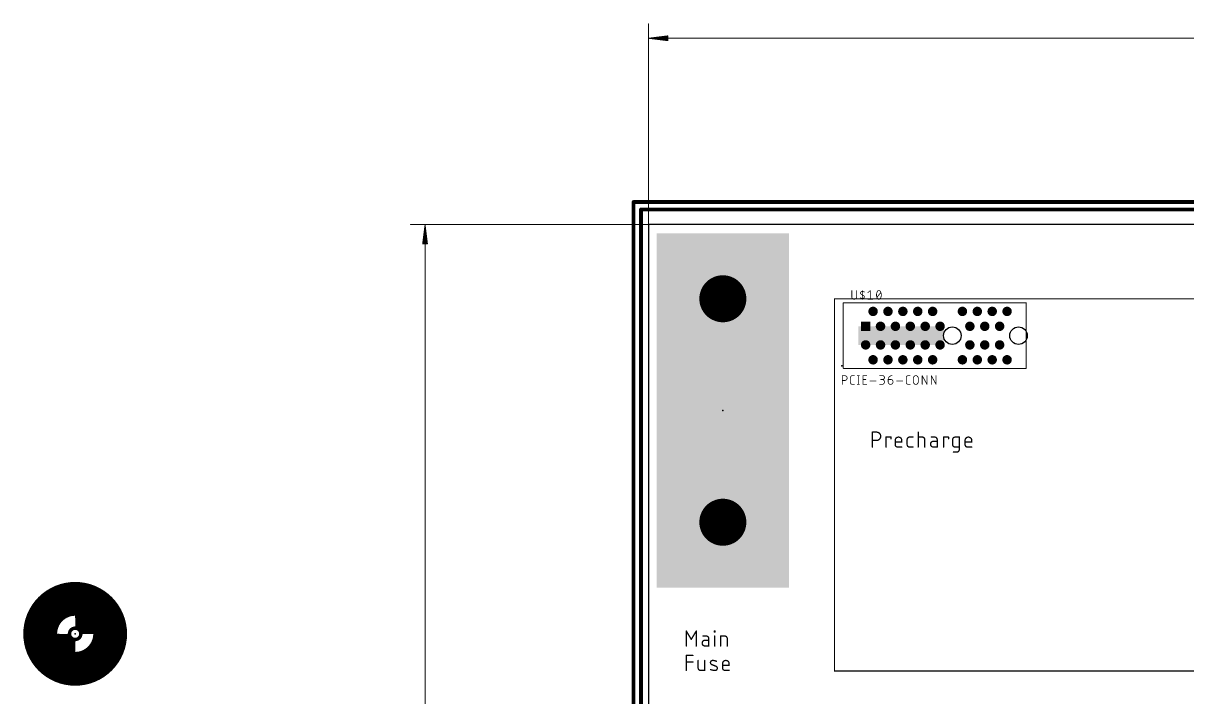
# Model space of a CAD drawing. Extents: x -92 to 260, y -27 to 208.
# Drawn here: x -84 to 72.3, y 116.6 to 207 of the extents above; entities that cross this region are included whole.
import ezdxf

# ---------------------------------------------------------------- set-up
doc = ezdxf.new("R2010")
doc.units = 0
for name, color, linetype in [('1', 12, 'CONTINUOUS'), ('121', 253, 'CONTINUOUS'), ('16', 132, 'CONTINUOUS'), ('17', 110, 'CONTINUOUS'), ('20', 31, 'CONTINUOUS'), ('21', 253, 'CONTINUOUS'), ('23', 53, 'CONTINUOUS'), ('25', 253, 'CONTINUOUS'), ('27', 253, 'CONTINUOUS'), ('39', 12, 'CONTINUOUS'), ('40', 132, 'CONTINUOUS'), ('41', 12, 'CONTINUOUS'), ('42', 132, 'CONTINUOUS'), ('43', 110, 'CONTINUOUS'), ('51', 253, 'CONTINUOUS')]:
    doc.layers.add(name, color=color, linetype=linetype)

# ---------------------------------------------------------------- blocks, each defined once
blk = doc.blocks.new('RECT')
blk.add_solid([(-0.5, -0.5), (0.5, -0.5), (-0.5, 0.5), (0.5, 0.5)])
blk = doc.blocks.new('ROUNDP')
at = {"const_width": 0.5}
blk.add_lwpolyline([(0, -0.25, 1), (0, 0.25, 1), (0, -0.25)], format="xyb", dxfattribs=at)
blk = doc.blocks.new('SQUAREP')
blk.add_solid([(-0.5, -0.5), (0.5, -0.5), (-0.5, 0.5), (0.5, 0.5)])

msp = doc.modelspace()

# ---------------------------------------------------------------- linework, layer by layer
at = {"layer": '1'}
for points, const_width in [([(0, 180), (0, 206.95)], 0.13), ([(0.065, 205), (2.6, 205.3192)], 0.13), ([(0.065, 205), (2.6, 205.26)], 0.13), ([(0.065, 205), (2.6, 205.13)], 0.13), ([(209.935, 205), (0.065, 205)], 0.13), ([(2.6, 204.6808), (0.065, 205)], 0.13), ([(2.6, 204.87), (0.065, 205)], 0.13), ([(2.6, 204.74), (0.065, 205)], 0.13), ([(2.6, 205.3192), (2.6, 204.6808)], 0.13), ([(134, 182), (-1, 182)], 0.508), ([(-1, 182), (-1, 181)], 0.508), ([(0, 180), (-31.95, 180)], 0.13), ([(-30, 179.935), (-30.3192, 177.4)], 0.13), ([(-30, 179.935), (-30.26, 177.4)], 0.13), ([(-30, 179.935), (-30.13, 177.4)], 0.13), ([(-30, 179.935), (-30, 0.065)], 0.13), ([(-29.6808, 177.4), (-30, 179.935)], 0.13), ([(-29.87, 177.4), (-30, 179.935)], 0.13), ([(-29.74, 177.4), (-30, 179.935)], 0.13), ([(-1, 181), (-1, 0)], 0.508), ([(-30.3192, 177.4), (-29.6808, 177.4)], 0.13)]:
    msp.add_lwpolyline(points, dxfattribs=dict(at, const_width=const_width))
for points, const_width in [([(0.0325, 206.95, 1), (-0.0325, 206.95)], 0.065), ([(0.065, 205.0325, 1), (0.065, 204.9675)], 0.065), ([(0.0691, 205.0322, 1), (0.0609, 204.9678)], 0.065), ([(0.0633, 205.0325, 1), (0.0667, 204.9675)], 0.065), ([(0.0667, 205.0325, 1), (0.0633, 204.9675)], 0.065), ([(0.0683, 205.0323, 1), (0.0617, 204.9677)], 0.065), ([(0.0617, 205.0323, 1), (0.0683, 204.9677)], 0.065), ([(0.0609, 205.0322, 1), (0.0691, 204.9678)], 0.065), ([(2.6325, 205.3192, 1), (2.5675, 205.3192)], 0.065), ([(2.6041, 205.287, 1), (2.5959, 205.3515)], 0.065), ([(2.5959, 204.6485, 1), (2.6041, 204.713)], 0.065), ([(2.6033, 205.2277, 1), (2.5967, 205.2923)], 0.065), ([(2.5967, 204.7077, 1), (2.6033, 204.7723)], 0.065), ([(2.6017, 205.0975, 1), (2.5983, 205.1625)], 0.065), ([(2.5983, 204.8375, 1), (2.6017, 204.9025)], 0.065), ([(2.5675, 204.6808, 1), (2.6325, 204.6808)], 0.065), ([(-1, 182.127, 1), (-1, 181.873)], 0.254), ([(-0.873, 182, 1), (-1.127, 182)], 0.254), ([(-31.95, 180.0325, 1), (-31.95, 179.9675)], 0.065), ([(-29.9675, 179.935, 1), (-30.0325, 179.935)], 0.065), ([(-29.9678, 179.9391, 1), (-30.0322, 179.9309)], 0.065), ([(-29.9675, 179.9333, 1), (-30.0325, 179.9367)], 0.065), ([(-29.9675, 179.9367, 1), (-30.0325, 179.9333)], 0.065), ([(-29.9677, 179.9383, 1), (-30.0323, 179.9317)], 0.065), ([(-29.9677, 179.9317, 1), (-30.0323, 179.9383)], 0.065), ([(-29.9678, 179.9309, 1), (-30.0322, 179.9391)], 0.065), ([(-0.873, 181, 1), (-1.127, 181)], 0.254), ([(-1.127, 181, 1), (-0.873, 181)], 0.254), ([(-0.0325, 180, 1), (0.0325, 180)], 0.065), ([(0, 179.9675, 1), (0, 180.0325)], 0.065), ([(-30.3515, 177.4041, 1), (-30.287, 177.3959)], 0.065), ([(-30.3192, 177.4325, 1), (-30.3192, 177.3675)], 0.065), ([(-30.2923, 177.4033, 1), (-30.2277, 177.3967)], 0.065), ([(-30.1625, 177.4017, 1), (-30.0975, 177.3983)], 0.065), ([(-29.9025, 177.3983, 1), (-29.8375, 177.4017)], 0.065), ([(-29.7723, 177.3967, 1), (-29.7077, 177.4033)], 0.065), ([(-29.713, 177.3959, 1), (-29.6485, 177.4041)], 0.065), ([(-29.6808, 177.3675, 1), (-29.6808, 177.4325)], 0.065)]:
    msp.add_lwpolyline(points, format="xyb", dxfattribs=dict(at, const_width=const_width))
at = {"layer": '121'}
for points, const_width in [([(25, 170), (115, 170)], 0.1524), ([(25, 120), (25, 170)], 0.1524), ([(30.0889, 150.0889), (30.0889, 152.0955)], 0.1778), ([(30.0889, 152.0955), (30.6463, 152.0955)], 0.1778), ([(36.2375, 150.0889), (36.2375, 152.0955)], 0.1778), ([(30.6463, 150.9807), (30.0889, 150.9807)], 0.1778), ([(31.9197, 150.0889), (31.9197, 151.4266)], 0.1778), ([(31.9197, 151.4266), (32.5886, 151.4266)], 0.1778), ([(32.5886, 151.4266), (32.5886, 151.2037)], 0.1778), ([(33.1478, 150.4233), (33.1478, 150.9807)], 0.1778), ([(34.0396, 150.7578), (33.1478, 150.7578)], 0.1778), ([(34.0396, 150.0889), (33.4822, 150.0889)], 0.1778), ([(34.0396, 150.9807), (34.0396, 150.7578)], 0.1778), ([(34.7561, 150.4233), (34.7561, 151.0922)], 0.1778), ([(35.0906, 151.4266), (35.5365, 151.4266)], 0.1778), ([(35.5365, 150.0889), (35.0906, 150.0889)], 0.1778), ([(36.2375, 151.4266), (36.7949, 151.4266)], 0.1778), ([(37.1293, 151.0922), (37.1293, 150.0889)], 0.1778), ([(38.4568, 151.4266), (38.0109, 151.4266)], 0.1778), ([(38.7913, 150.8692), (38.2896, 150.8692)], 0.1778), ([(38.2896, 150.0889), (38.7913, 150.0889)], 0.1778), ([(38.7913, 150.0889), (38.7913, 151.0922)], 0.1778), ([(39.644, 150.0889), (39.644, 151.4266)], 0.1778), ([(39.644, 151.4266), (40.3129, 151.4266)], 0.1778), ([(40.3129, 151.4266), (40.3129, 151.2037)], 0.1778), ([(40.8656, 150.4233), (40.8656, 151.0922)], 0.1778), ([(41.2, 151.4266), (41.7574, 151.4266)], 0.1778), ([(41.7574, 150.0889), (41.2, 150.0889)], 0.1778), ([(41.7574, 151.4266), (41.7574, 149.7545)], 0.1778), ([(42.5405, 150.4233), (42.5405, 150.9807)], 0.1778), ([(43.4323, 150.7578), (42.5405, 150.7578)], 0.1778), ([(43.4323, 150.0889), (42.875, 150.0889)], 0.1778), ([(43.4323, 150.9807), (43.4323, 150.7578)], 0.1778), ([(41.423, 149.42), (40.9771, 149.42)], 0.1778), ([(5.0889, 123.3655), (5.0889, 125.3721)], 0.1778), ([(5.0889, 125.3721), (5.7578, 124.2573)], 0.1778), ([(5.7578, 124.2573), (6.4266, 125.3721)], 0.1778), ([(6.4266, 125.3721), (6.4266, 123.3655)], 0.1778), ([(8.8535, 125.2606), (8.8535, 125.3721)], 0.1778), ([(8.8535, 125.3721), (8.965, 125.3721)], 0.1778), ([(8.965, 125.2606), (8.8535, 125.2606)], 0.1778), ([(8.965, 125.3721), (8.965, 125.2606)], 0.1778), ([(7.7784, 124.7032), (7.3325, 124.7032)], 0.1778), ([(8.1128, 124.1458), (7.6112, 124.1458)], 0.1778), ([(8.1128, 123.3655), (8.1128, 124.3688)], 0.1778), ([(8.9093, 123.3655), (8.9093, 124.7032)], 0.1778), ([(9.6993, 123.3655), (9.6993, 124.7032)], 0.1778), ([(9.6993, 124.7032), (10.2566, 124.7032)], 0.1778), ([(10.5911, 124.3688), (10.5911, 123.3655)], 0.1778), ([(5.0889, 120.0889), (5.0889, 122.0955)], 0.1778), ([(5.0889, 122.0955), (5.9807, 122.0955)], 0.1778), ([(7.6112, 123.3655), (8.1128, 123.3655)], 0.1778), ([(5.0889, 121.2037), (5.9807, 121.2037)], 0.1778), ([(6.6806, 121.4266), (6.6806, 120.4233)], 0.1778), ([(7.5724, 120.0889), (7.5724, 121.4266)], 0.1778), ([(9.0736, 120.6463), (8.5162, 120.8692)], 0.1778), ([(9.9557, 120.4233), (9.9557, 120.9807)], 0.1778), ([(10.8475, 120.7578), (9.9557, 120.7578)], 0.1778), ([(10.8475, 120.9807), (10.8475, 120.7578)], 0.1778), ([(7.015, 120.0889), (7.5724, 120.0889)], 0.1778), ([(10.8475, 120.0889), (10.2901, 120.0889)], 0.1778), ([(115, 120), (25, 120)], 0.1524)]:
    msp.add_lwpolyline(points, dxfattribs=dict(at, const_width=const_width))
for points, const_width in [([(25, 170.0381, 1), (25, 169.9619)], 0.0762), ([(25.0381, 170, 1), (24.9619, 170)], 0.0762), ([(30.1334, 152.0955, 1), (30.0445, 152.0955)], 0.0889), ([(30.0889, 152.14, 1), (30.0889, 152.0511)], 0.0889), ([(30.6463, 150.9807, 1), (30.6463, 152.0955)], 0.1778), ([(30.6463, 152.14, 1), (30.6463, 152.0511)], 0.0889), ([(30.6463, 152.0511, 1), (30.6463, 152.14)], 0.0889), ([(36.2819, 152.0955, 1), (36.193, 152.0955)], 0.0889), ([(30.0889, 151.0252, 1), (30.0889, 150.9363)], 0.0889), ([(30.0445, 150.0889, 1), (30.1334, 150.0889)], 0.0889), ([(30.6463, 151.0252, 1), (30.6463, 150.9363)], 0.0889), ([(30.6463, 150.9363, 1), (30.6463, 151.0252)], 0.0889), ([(31.9642, 151.4266, 1), (31.8753, 151.4266)], 0.0889), ([(31.9197, 151.4711, 1), (31.9197, 151.3822)], 0.0889), ([(31.8753, 150.0889, 1), (31.9642, 150.0889)], 0.0889), ([(32.633, 151.4266, 1), (32.5441, 151.4266)], 0.0889), ([(32.5441, 151.2037, 1), (32.633, 151.2037)], 0.0889), ([(32.5886, 151.3822, 1), (32.5886, 151.4711)], 0.0889), ([(34.0396, 150.9807, 1), (33.1478, 150.9807)], 0.1778), ([(33.1922, 150.9807, 1), (33.1033, 150.9807)], 0.0889), ([(33.1033, 150.9807, 1), (33.1922, 150.9807)], 0.0889), ([(33.1478, 150.8022, 1), (33.1478, 150.7133)], 0.0889), ([(33.1478, 150.4233, 0.4142), (33.4822, 150.0889)], 0.1778), ([(33.1922, 150.4233, 1), (33.1033, 150.4233)], 0.0889), ([(33.1033, 150.4233, 1), (33.1922, 150.4233)], 0.0889), ([(33.4822, 150.1334, 1), (33.4822, 150.0444)], 0.0889), ([(33.4822, 150.0444, 1), (33.4822, 150.1334)], 0.0889), ([(34.084, 150.9807, 1), (33.9951, 150.9807)], 0.0889), ([(33.9951, 150.9807, 1), (34.084, 150.9807)], 0.0889), ([(33.9951, 150.7578, 1), (34.084, 150.7578)], 0.0889), ([(34.0396, 150.7133, 1), (34.0396, 150.8022)], 0.0889), ([(34.0396, 150.0444, 1), (34.0396, 150.1334)], 0.0889), ([(35.0906, 151.4266, 0.4142), (34.7561, 151.0922)], 0.1778), ([(34.7561, 150.4233, 0.4142), (35.0906, 150.0889)], 0.1778), ([(34.8006, 151.0922, 1), (34.7117, 151.0922)], 0.0889), ([(34.7117, 151.0922, 1), (34.8006, 151.0922)], 0.0889), ([(34.8006, 150.4233, 1), (34.7117, 150.4233)], 0.0889), ([(34.7117, 150.4233, 1), (34.8006, 150.4233)], 0.0889), ([(35.0906, 151.4711, 1), (35.0906, 151.3822)], 0.0889), ([(35.0906, 150.1334, 1), (35.0906, 150.0444)], 0.0889), ([(35.0906, 151.3822, 1), (35.0906, 151.4711)], 0.0889), ([(35.0906, 150.0444, 1), (35.0906, 150.1334)], 0.0889), ([(35.5365, 151.3822, 1), (35.5365, 151.4711)], 0.0889), ([(35.5365, 150.0444, 1), (35.5365, 150.1334)], 0.0889), ([(36.2375, 151.4711, 1), (36.2375, 151.3822)], 0.0889), ([(36.193, 150.0889, 1), (36.2819, 150.0889)], 0.0889), ([(37.1293, 151.0922, 0.4142), (36.7949, 151.4266)], 0.1778), ([(36.7949, 151.4711, 1), (36.7949, 151.3822)], 0.0889), ([(36.7949, 151.3822, 1), (36.7949, 151.4711)], 0.0889), ([(37.1738, 151.0922, 1), (37.0849, 151.0922)], 0.0889), ([(37.0849, 151.0922, 1), (37.1738, 151.0922)], 0.0889), ([(37.0849, 150.0889, 1), (37.1738, 150.0889)], 0.0889), ([(38.2896, 150.8692, 1), (38.2896, 150.0889)], 0.1778), ([(38.0109, 151.4711, 1), (38.0109, 151.3822)], 0.0889), ([(38.2896, 150.9137, 1), (38.2896, 150.8248)], 0.0889), ([(38.2896, 150.1334, 1), (38.2896, 150.0444)], 0.0889), ([(38.2896, 150.8248, 1), (38.2896, 150.9137)], 0.0889), ([(38.2896, 150.0444, 1), (38.2896, 150.1334)], 0.0889), ([(38.7913, 151.0922, 0.4142), (38.4568, 151.4266)], 0.1778), ([(38.4568, 151.4711, 1), (38.4568, 151.3822)], 0.0889), ([(38.4568, 151.3822, 1), (38.4568, 151.4711)], 0.0889), ([(38.8357, 151.0922, 1), (38.7468, 151.0922)], 0.0889), ([(38.7468, 151.0922, 1), (38.8357, 151.0922)], 0.0889), ([(38.7468, 150.0889, 1), (38.8357, 150.0889)], 0.0889), ([(38.7913, 150.8248, 1), (38.7913, 150.9137)], 0.0889), ([(38.7913, 150.0444, 1), (38.7913, 150.1334)], 0.0889), ([(39.644, 151.4711, 1), (39.644, 151.3822)], 0.0889), ([(39.6885, 151.4266, 1), (39.5996, 151.4266)], 0.0889), ([(39.5996, 150.0889, 1), (39.6885, 150.0889)], 0.0889), ([(40.3573, 151.4266, 1), (40.2684, 151.4266)], 0.0889), ([(40.2684, 151.2037, 1), (40.3573, 151.2037)], 0.0889), ([(40.3129, 151.3822, 1), (40.3129, 151.4711)], 0.0889), ([(41.2, 151.4266, 0.4142), (40.8656, 151.0922)], 0.1778), ([(40.91, 151.0922, 1), (40.8211, 151.0922)], 0.0889), ([(40.8211, 151.0922, 1), (40.91, 151.0922)], 0.0889), ([(40.8656, 150.4233, 0.4142), (41.2, 150.0889)], 0.1778), ([(40.91, 150.4233, 1), (40.8211, 150.4233)], 0.0889), ([(40.8211, 150.4233, 1), (40.91, 150.4233)], 0.0889), ([(41.2, 151.4711, 1), (41.2, 151.3822)], 0.0889), ([(41.2, 150.1334, 1), (41.2, 150.0444)], 0.0889), ([(41.2, 151.3822, 1), (41.2, 151.4711)], 0.0889), ([(41.2, 150.0444, 1), (41.2, 150.1334)], 0.0889), ([(41.8019, 151.4266, 1), (41.713, 151.4266)], 0.0889), ([(41.7574, 151.3822, 1), (41.7574, 151.4711)], 0.0889), ([(41.7574, 150.0444, 1), (41.7574, 150.1334)], 0.0889), ([(43.4323, 150.9807, 1), (42.5405, 150.9807)], 0.1778), ([(42.5405, 150.8022, 1), (42.5405, 150.7133)], 0.0889), ([(42.5405, 150.4233, 0.4142), (42.875, 150.0889)], 0.1778), ([(42.585, 150.9807, 1), (42.4961, 150.9807)], 0.0889), ([(42.4961, 150.9807, 1), (42.585, 150.9807)], 0.0889), ([(42.585, 150.4233, 1), (42.4961, 150.4233)], 0.0889), ([(42.4961, 150.4233, 1), (42.585, 150.4233)], 0.0889), ([(42.875, 150.1334, 1), (42.875, 150.0444)], 0.0889), ([(42.875, 150.0444, 1), (42.875, 150.1334)], 0.0889), ([(43.4768, 150.9807, 1), (43.3879, 150.9807)], 0.0889), ([(43.3879, 150.9807, 1), (43.4768, 150.9807)], 0.0889), ([(43.3879, 150.7578, 1), (43.4768, 150.7578)], 0.0889), ([(43.4323, 150.7133, 1), (43.4323, 150.8022)], 0.0889), ([(43.4323, 150.0444, 1), (43.4323, 150.1334)], 0.0889), ([(40.9771, 149.4645, 1), (40.9771, 149.3756)], 0.0889), ([(41.423, 149.42, 0.4142), (41.7574, 149.7545)], 0.1778), ([(41.423, 149.4645, 1), (41.423, 149.3756)], 0.0889), ([(41.423, 149.3756, 1), (41.423, 149.4645)], 0.0889), ([(41.8019, 149.7545, 1), (41.713, 149.7545)], 0.0889), ([(41.713, 149.7545, 1), (41.8019, 149.7545)], 0.0889), ([(5.127, 125.395, 1), (5.0508, 125.3492)], 0.0889), ([(5.1334, 125.3721, 1), (5.0445, 125.3721)], 0.0889), ([(6.4711, 125.3721, 1), (6.3822, 125.3721)], 0.0889), ([(6.4647, 125.3492, 1), (6.3885, 125.395)], 0.0889), ([(8.8535, 125.4166, 1), (8.8535, 125.3277)], 0.0889), ([(8.8535, 125.3051, 1), (8.8535, 125.2162)], 0.0889), ([(8.898, 125.3721, 1), (8.8091, 125.3721)], 0.0889), ([(8.8091, 125.2606, 1), (8.898, 125.2606)], 0.0889), ([(9.0095, 125.3721, 1), (8.9206, 125.3721)], 0.0889), ([(8.9206, 125.2606, 1), (9.0095, 125.2606)], 0.0889), ([(8.965, 125.3277, 1), (8.965, 125.4166)], 0.0889), ([(8.965, 125.2162, 1), (8.965, 125.3051)], 0.0889), ([(5.7197, 124.2802, 1), (5.7959, 124.2345)], 0.0889), ([(5.7197, 124.2345, 1), (5.7959, 124.2802)], 0.0889), ([(7.6112, 124.1458, 1), (7.6112, 123.3655)], 0.1778), ([(7.3325, 124.7477, 1), (7.3325, 124.6588)], 0.0889), ([(7.6112, 124.1903, 1), (7.6112, 124.1014)], 0.0889), ([(7.6112, 124.1014, 1), (7.6112, 124.1903)], 0.0889), ([(8.1128, 124.3688, 0.4142), (7.7784, 124.7032)], 0.1778), ([(7.7784, 124.7477, 1), (7.7784, 124.6588)], 0.0889), ([(7.7784, 124.6588, 1), (7.7784, 124.7477)], 0.0889), ([(8.1573, 124.3688, 1), (8.0684, 124.3688)], 0.0889), ([(8.0684, 124.3688, 1), (8.1573, 124.3688)], 0.0889), ([(8.1128, 124.1014, 1), (8.1128, 124.1903)], 0.0889), ([(8.9537, 124.7032, 1), (8.8648, 124.7032)], 0.0889), ([(9.7437, 124.7032, 1), (9.6548, 124.7032)], 0.0889), ([(9.6993, 124.7477, 1), (9.6993, 124.6588)], 0.0889), ([(10.5911, 124.3688, 0.4142), (10.2566, 124.7032)], 0.1778), ([(10.2566, 124.7477, 1), (10.2566, 124.6588)], 0.0889), ([(10.2566, 124.6588, 1), (10.2566, 124.7477)], 0.0889), ([(10.6355, 124.3688, 1), (10.5466, 124.3688)], 0.0889), ([(10.5466, 124.3688, 1), (10.6355, 124.3688)], 0.0889), ([(5.0445, 123.3655, 1), (5.1334, 123.3655)], 0.0889), ([(5.1334, 122.0955, 1), (5.0445, 122.0955)], 0.0889), ([(5.0889, 122.1399, 1), (5.0889, 122.0511)], 0.0889), ([(5.9807, 122.0511, 1), (5.9807, 122.1399)], 0.0889), ([(6.3822, 123.3655, 1), (6.4711, 123.3655)], 0.0889), ([(7.6112, 123.41, 1), (7.6112, 123.3211)], 0.0889), ([(7.6112, 123.3211, 1), (7.6112, 123.41)], 0.0889), ([(8.0684, 123.3655, 1), (8.1573, 123.3655)], 0.0889), ([(8.1128, 123.3211, 1), (8.1128, 123.41)], 0.0889), ([(8.8648, 123.3655, 1), (8.9537, 123.3655)], 0.0889), ([(9.6548, 123.3655, 1), (9.7437, 123.3655)], 0.0889), ([(10.5466, 123.3655, 1), (10.6355, 123.3655)], 0.0889), ([(5.0889, 121.2481, 1), (5.0889, 121.1592)], 0.0889), ([(5.9807, 121.1592, 1), (5.9807, 121.2481)], 0.0889), ([(6.725, 121.4266, 1), (6.6361, 121.4266)], 0.0889), ([(6.6806, 120.4233, 0.4142), (7.015, 120.0889)], 0.1778), ([(6.725, 120.4233, 1), (6.6361, 120.4233)], 0.0889), ([(6.6361, 120.4233, 1), (6.725, 120.4233)], 0.0889), ([(7.6168, 121.4266, 1), (7.5279, 121.4266)], 0.0889), ([(8.6277, 121.4266, 0.8318), (8.5162, 120.8692)], 0.1778), ([(8.5327, 120.9105, 1), (8.4997, 120.828)], 0.0889), ([(8.4997, 120.828, 1), (8.5327, 120.9105)], 0.0889), ([(8.6283, 121.4711, 1), (8.6271, 121.3822)], 0.0889), ([(9.1294, 121.3152, 0.1026), (8.6277, 121.4266)], 0.1778), ([(8.6271, 121.3822, 1), (8.6283, 121.4711)], 0.0889), ([(8.9621, 120.0889, 0.8318), (9.0736, 120.6463)], 0.1778), ([(9.0901, 120.6876, 1), (9.0571, 120.605)], 0.0889), ([(9.0571, 120.605, 1), (9.0901, 120.6876)], 0.0889), ([(9.1111, 121.2746, 1), (9.1476, 121.3557)], 0.0889), ([(10.0001, 120.9807, 1), (9.9112, 120.9807)], 0.0889), ([(9.9112, 120.9807, 1), (10.0001, 120.9807)], 0.0889), ([(10.0001, 120.4233, 1), (9.9112, 120.4233)], 0.0889), ([(9.9112, 120.4233, 1), (10.0001, 120.4233)], 0.0889), ([(10.8475, 120.9807, 1), (9.9557, 120.9807)], 0.1778), ([(9.9557, 120.8022, 1), (9.9557, 120.7133)], 0.0889), ([(9.9557, 120.4233, 0.4142), (10.2901, 120.0889)], 0.1778), ([(10.8919, 120.9807, 1), (10.803, 120.9807)], 0.0889), ([(10.803, 120.9807, 1), (10.8919, 120.9807)], 0.0889), ([(10.803, 120.7578, 1), (10.8919, 120.7578)], 0.0889), ([(10.8475, 120.7133, 1), (10.8475, 120.8022)], 0.0889), ([(5.0445, 120.0889, 1), (5.1334, 120.0889)], 0.0889), ([(7.015, 120.1334, 1), (7.015, 120.0445)], 0.0889), ([(7.015, 120.0445, 1), (7.015, 120.1334)], 0.0889), ([(7.5279, 120.0889, 1), (7.6168, 120.0889)], 0.0889), ([(7.5724, 120.0445, 1), (7.5724, 120.1334)], 0.0889), ([(8.349, 120.2004, 0.083), (8.9621, 120.0889)], 0.1778), ([(8.3641, 120.2422, 1), (8.334, 120.1586)], 0.0889), ([(8.9628, 120.1333, 1), (8.9615, 120.0445)], 0.0889), ([(8.9615, 120.0445, 1), (8.9628, 120.1333)], 0.0889), ([(10.2901, 120.1334, 1), (10.2901, 120.0445)], 0.0889), ([(10.2901, 120.0445, 1), (10.2901, 120.1334)], 0.0889), ([(10.8475, 120.0445, 1), (10.8475, 120.1334)], 0.0889), ([(25, 120.0381, 1), (25, 119.9619)], 0.0762), ([(24.9619, 120, 1), (25.0381, 120)], 0.0762)]:
    msp.add_lwpolyline(points, format="xyb", dxfattribs=dict(at, const_width=const_width))
at = {"layer": '16', "const_width": 0.508}
for points in [[(-2, 183), (-2, -1)], [(134, 183), (-2, 183)]]:
    msp.add_lwpolyline(points, dxfattribs=at)
at = {"layer": '16', "const_width": 0.254}
for points in [[(-1.873, 183, 1), (-2.127, 183)], [(-2, 183.127, 1), (-2, 182.873)]]:
    msp.add_lwpolyline(points, format="xyb", dxfattribs=at)
at = {"layer": '20'}
for p, q in [((210, 180), (0, 180)), ((0, 180), (0, 0))]:
    msp.add_line(p, q, dxfattribs=at)
for centre, radius in [((40.83, 165.06), 1.175), ((49.72, 165.06), 1.175), ((-77, 125), 2.75)]:
    msp.add_circle(centre, radius, dxfattribs=at)
at = {"layer": '21'}
for points, const_width in [([(26.18, 160.66), (26.18, 169.46)], 0.127), ([(26.18, 169.46), (50.76, 169.46)], 0.127), ([(50.76, 169.46), (50.76, 160.66)], 0.127), ([(26.18, 160.66), (50.76, 160.66)], 0.127), ([(-77, 129.445), (-77, 127.159)], 0.0508), ([(-79.159, 125), (-81.445, 125)], 0.0508), ([(-72.555, 125), (-74.841, 125)], 0.0508), ([(-77, 122.841), (-77, 120.555)], 0.0508)]:
    msp.add_lwpolyline(points, dxfattribs=dict(at, const_width=const_width))
for points, const_width in [([(26.2117, 169.46, 1), (26.1483, 169.46)], 0.0635), ([(26.18, 169.4917, 1), (26.18, 169.4283)], 0.0635), ([(50.7918, 169.46, 1), (50.7283, 169.46)], 0.0635), ([(50.76, 169.4283, 1), (50.76, 169.4917)], 0.0635), ([(26.18, 160.6917, 1), (26.18, 160.6283)], 0.0635), ([(26.1483, 160.66, 1), (26.2117, 160.66)], 0.0635), ([(50.7283, 160.66, 1), (50.7918, 160.66)], 0.0635), ([(50.76, 160.6283, 1), (50.76, 160.6917)], 0.0635), ([(-77, 120.5042, 1), (-77, 129.4958, 1), (-77, 120.5042)], 0.1524), ([(-76.9873, 129.445, 1), (-77.0127, 129.445)], 0.0254), ([(-77, 122.15, 1), (-77, 127.85, 1), (-77, 122.15)], 0.1524), ([(-77.0127, 127.159, 1), (-76.9873, 127.159)], 0.0254), ([(-81.445, 125.0127, 1), (-81.445, 124.9873)], 0.0254), ([(-79.159, 124.9873, 1), (-79.159, 125.0127)], 0.0254), ([(-74.841, 125.0127, 1), (-74.841, 124.9873)], 0.0254), ([(-72.555, 124.9873, 1), (-72.555, 125.0127)], 0.0254), ([(-76.9873, 122.841, 1), (-77.0127, 122.841)], 0.0254), ([(-77.0127, 120.555, 1), (-76.9873, 120.555)], 0.0254)]:
    msp.add_lwpolyline(points, format="xyb", dxfattribs=dict(at, const_width=const_width))
at = {"layer": '23'}
for p in [(26, 161), (10, 155), (-77, 125)]:
    msp.add_point(p, dxfattribs=at)
at = {"layer": '25', "const_width": 0.1016}
for points in [[(27.3208, 171.1092), (27.3208, 170.2654)], [(27.9699, 170.2654), (27.9699, 171.1092)], [(28.7503, 170.525), (28.588, 170.6224)], [(28.7503, 169.9408), (28.7503, 171.1092)], [(28.7503, 170.525), (28.9125, 170.4276)], [(29.4925, 170.8496), (29.8171, 171.1092)], [(29.8171, 171.1092), (29.8171, 169.9408)], [(30.7004, 170.2004), (31.2197, 170.8496)], [(29.4925, 169.9408), (30.1416, 169.9408)]]:
    msp.add_lwpolyline(points, dxfattribs=at)
at = {"layer": '25'}
for points, const_width in [([(27.3462, 171.1092, 1), (27.2954, 171.1092)], 0.0508), ([(27.9953, 171.1092, 1), (27.9445, 171.1092)], 0.0508), ([(28.6529, 170.9794, 0.6917), (28.588, 170.6224)], 0.1016), ([(28.601, 170.6441, 1), (28.5749, 170.6006)], 0.0508), ([(28.5749, 170.6006, 1), (28.601, 170.6441)], 0.0508), ([(28.6483, 171.0044, 1), (28.6574, 170.9544)], 0.0508), ([(29.0099, 170.9145, 0.1823), (28.6529, 170.9794)], 0.1016), ([(28.6574, 170.9544, 1), (28.6483, 171.0044)], 0.0508), ([(28.7633, 170.5468, 1), (28.7372, 170.5032)], 0.0508), ([(28.7757, 171.1092, 1), (28.7249, 171.1092)], 0.0508), ([(28.7372, 170.5032, 1), (28.7633, 170.5468)], 0.0508), ([(28.8476, 170.0706, 0.6917), (28.9125, 170.4276)], 0.1016), ([(28.9256, 170.4494, 1), (28.8995, 170.4059)], 0.0508), ([(28.8995, 170.4059, 1), (28.9256, 170.4494)], 0.0508), ([(28.9968, 170.8927, 1), (29.023, 170.9362)], 0.0508), ([(29.4766, 170.8694, 1), (29.5084, 170.8297)], 0.0508), ([(29.8425, 171.1092, 1), (29.7917, 171.1092)], 0.0508), ([(29.8329, 171.0894, 1), (29.8012, 171.129)], 0.0508), ([(30.7329, 170.9469, 0.1139), (30.6355, 170.525)], 0.1016), ([(30.6355, 170.525, 0.1139), (30.7329, 170.1031)], 0.1016), ([(30.6609, 170.525, 1), (30.6101, 170.525)], 0.0508), ([(30.6101, 170.525, 1), (30.6609, 170.525)], 0.0508), ([(30.7088, 170.9552, 1), (30.7569, 170.9387)], 0.0508), ([(30.96, 171.1092, 0.3205), (30.7329, 170.9469)], 0.1016), ([(30.7557, 170.9358, 1), (30.71, 170.9581)], 0.0508), ([(31.1872, 170.9469, 0.3205), (30.96, 171.1092)], 0.1016), ([(30.96, 171.1346, 1), (30.96, 171.0838)], 0.0508), ([(30.96, 171.0838, 1), (30.96, 171.1346)], 0.0508), ([(31.2101, 170.9581, 1), (31.1644, 170.9358)], 0.0508), ([(31.2846, 170.525, 0.1139), (31.1872, 170.9469)], 0.1016), ([(31.1872, 170.1031, 0.1139), (31.2846, 170.525)], 0.1016), ([(31.1632, 170.9387, 1), (31.2113, 170.9552)], 0.0508), ([(31.2395, 170.8337, 1), (31.1999, 170.8654)], 0.0508), ([(31.31, 170.525, 1), (31.2592, 170.525)], 0.0508), ([(31.2592, 170.525, 1), (31.31, 170.525)], 0.0508), ([(27.3208, 170.2654, 1), (27.9699, 170.2654)], 0.1016), ([(27.3462, 170.2654, 1), (27.2954, 170.2654)], 0.0508), ([(27.2954, 170.2654, 1), (27.3462, 170.2654)], 0.0508), ([(27.9953, 170.2654, 1), (27.9445, 170.2654)], 0.0508), ([(27.9445, 170.2654, 1), (27.9953, 170.2654)], 0.0508), ([(28.4906, 170.1355, 0.1823), (28.8476, 170.0706)], 0.1016), ([(28.5037, 170.1573, 1), (28.4775, 170.1138)], 0.0508), ([(28.7249, 169.9408, 1), (28.7757, 169.9408)], 0.0508), ([(28.8431, 170.0956, 1), (28.8522, 170.0456)], 0.0508), ([(28.8522, 170.0456, 1), (28.8431, 170.0956)], 0.0508), ([(29.4925, 169.9662, 1), (29.4925, 169.9154)], 0.0508), ([(29.7917, 169.9408, 1), (29.8425, 169.9408)], 0.0508), ([(30.1416, 169.9154, 1), (30.1416, 169.9662)], 0.0508), ([(30.6806, 170.2163, 1), (30.7202, 170.1846)], 0.0508), ([(30.7569, 170.1113, 1), (30.7088, 170.0948)], 0.0508), ([(30.7329, 170.1031, 0.3205), (30.96, 169.9408)], 0.1016), ([(30.71, 170.0919, 1), (30.7557, 170.1142)], 0.0508), ([(30.96, 169.9408, 0.3205), (31.1872, 170.1031)], 0.1016), ([(30.96, 169.9662, 1), (30.96, 169.9154)], 0.0508), ([(30.96, 169.9154, 1), (30.96, 169.9662)], 0.0508), ([(31.1644, 170.1142, 1), (31.2101, 170.0919)], 0.0508), ([(31.2113, 170.0948, 1), (31.1632, 170.1113)], 0.0508)]:
    msp.add_lwpolyline(points, format="xyb", dxfattribs=dict(at, const_width=const_width))
at = {"layer": '27', "const_width": 0.1016}
for points in [[(26.0508, 158.5108), (26.0508, 159.6792)], [(26.0508, 159.6792), (26.3754, 159.6792)], [(27.1354, 158.7704), (27.1354, 159.4196)], [(27.3951, 159.6792), (27.6547, 159.6792)], [(28.0574, 159.6792), (28.317, 159.6792)], [(28.1872, 159.6792), (28.1872, 158.5108)], [(28.8174, 158.5108), (28.8174, 159.6792)], [(28.8174, 159.6792), (29.3367, 159.6792)], [(31.0631, 159.6792), (31.4525, 159.6792)], [(34.6411, 158.7704), (34.6411, 159.4196)], [(34.9008, 159.6792), (35.1604, 159.6792)], [(36.7781, 158.5108), (36.7781, 159.6792)], [(36.7781, 159.6792), (37.4272, 158.5108)], [(37.4272, 158.5108), (37.4272, 159.6792)], [(37.9973, 158.5108), (37.9973, 159.6792)], [(37.9973, 159.6792), (38.6464, 158.5108)], [(38.6464, 158.5108), (38.6464, 159.6792)], [(26.3754, 159.0301), (26.0508, 159.0301)], [(27.6547, 158.5108), (27.3951, 158.5108)], [(28.0574, 158.5108), (28.317, 158.5108)], [(28.8174, 159.1599), (29.2069, 159.1599)], [(29.3367, 158.5108), (28.8174, 158.5108)], [(29.779, 158.9652), (30.5579, 158.9652)], [(31.0631, 158.5108), (31.3876, 158.5108)], [(31.4525, 159.1599), (31.1929, 159.1599)], [(32.2061, 159.1599), (32.5955, 159.1599)], [(32.2061, 158.8354), (32.2061, 159.1599)], [(32.8552, 158.9003), (32.8552, 158.8354)], [(33.3603, 158.9652), (34.1393, 158.9652)], [(35.1604, 158.5108), (34.9008, 158.5108)], [(35.597, 158.8354), (35.597, 159.3546)], [(36.2461, 159.3546), (36.2461, 158.8354)]]:
    msp.add_lwpolyline(points, dxfattribs=at)
at = {"layer": '27'}
for points, const_width in [([(26.0762, 159.6792, 1), (26.0254, 159.6792)], 0.0508), ([(26.0508, 159.7046, 1), (26.0508, 159.6538)], 0.0508), ([(26.3754, 159.0301, 1), (26.3754, 159.6792)], 0.1016), ([(26.3754, 159.7046, 1), (26.3754, 159.6538)], 0.0508), ([(26.3754, 159.6538, 1), (26.3754, 159.7046)], 0.0508), ([(27.3951, 159.6792, 0.4142), (27.1354, 159.4196)], 0.1016), ([(27.1608, 159.4196, 1), (27.11, 159.4196)], 0.0508), ([(27.11, 159.4196, 1), (27.1608, 159.4196)], 0.0508), ([(27.3951, 159.7046, 1), (27.3951, 159.6538)], 0.0508), ([(27.3951, 159.6538, 1), (27.3951, 159.7046)], 0.0508), ([(27.6547, 159.6538, 1), (27.6547, 159.7046)], 0.0508), ([(28.0574, 159.7046, 1), (28.0574, 159.6538)], 0.0508), ([(28.2126, 159.6792, 1), (28.1618, 159.6792)], 0.0508), ([(28.317, 159.6538, 1), (28.317, 159.7046)], 0.0508), ([(28.8428, 159.6792, 1), (28.792, 159.6792)], 0.0508), ([(28.8174, 159.7046, 1), (28.8174, 159.6538)], 0.0508), ([(29.3367, 159.6538, 1), (29.3367, 159.7046)], 0.0508), ([(31.0631, 159.7046, 1), (31.0631, 159.6538)], 0.0508), ([(31.4525, 159.1599, 1), (31.4525, 159.6792)], 0.1016), ([(31.4525, 159.7046, 1), (31.4525, 159.6538)], 0.0508), ([(31.4525, 159.6538, 1), (31.4525, 159.7046)], 0.0508), ([(32.7253, 159.6792, 0.4142), (32.2061, 159.1599)], 0.1016), ([(32.7253, 159.6538, 1), (32.7253, 159.7046)], 0.0508), ([(34.9008, 159.6792, 0.4142), (34.6411, 159.4196)], 0.1016), ([(34.6665, 159.4196, 1), (34.6157, 159.4196)], 0.0508), ([(34.6157, 159.4196, 1), (34.6665, 159.4196)], 0.0508), ([(34.9008, 159.7046, 1), (34.9008, 159.6538)], 0.0508), ([(34.9008, 159.6538, 1), (34.9008, 159.7046)], 0.0508), ([(35.1604, 159.6538, 1), (35.1604, 159.7046)], 0.0508), ([(36.2461, 159.3546, 1), (35.597, 159.3546)], 0.1016), ([(36.8003, 159.6915, 1), (36.7558, 159.6669)], 0.0508), ([(36.8035, 159.6792, 1), (36.7527, 159.6792)], 0.0508), ([(37.4526, 159.6792, 1), (37.4018, 159.6792)], 0.0508), ([(38.0195, 159.6915, 1), (37.975, 159.6669)], 0.0508), ([(38.0226, 159.6792, 1), (37.9719, 159.6792)], 0.0508), ([(38.6718, 159.6792, 1), (38.621, 159.6792)], 0.0508), ([(26.0508, 159.0555, 1), (26.0508, 159.0047)], 0.0508), ([(26.0254, 158.5108, 1), (26.0762, 158.5108)], 0.0508), ([(26.3754, 159.0555, 1), (26.3754, 159.0047)], 0.0508), ([(26.3754, 159.0047, 1), (26.3754, 159.0555)], 0.0508), ([(27.1354, 158.7704, 0.4142), (27.3951, 158.5108)], 0.1016), ([(27.1608, 158.7704, 1), (27.11, 158.7704)], 0.0508), ([(27.11, 158.7704, 1), (27.1608, 158.7704)], 0.0508), ([(27.3951, 158.5362, 1), (27.3951, 158.4854)], 0.0508), ([(27.3951, 158.4854, 1), (27.3951, 158.5362)], 0.0508), ([(27.6547, 158.4854, 1), (27.6547, 158.5362)], 0.0508), ([(28.0574, 158.5362, 1), (28.0574, 158.4854)], 0.0508), ([(28.1618, 158.5108, 1), (28.2126, 158.5108)], 0.0508), ([(28.317, 158.4854, 1), (28.317, 158.5362)], 0.0508), ([(28.8174, 159.1853, 1), (28.8174, 159.1345)], 0.0508), ([(28.8174, 158.5362, 1), (28.8174, 158.4854)], 0.0508), ([(28.792, 158.5108, 1), (28.8428, 158.5108)], 0.0508), ([(29.2069, 159.1345, 1), (29.2069, 159.1853)], 0.0508), ([(29.3367, 158.4854, 1), (29.3367, 158.5362)], 0.0508), ([(29.779, 158.9906, 1), (29.779, 158.9398)], 0.0508), ([(30.5579, 158.9398, 1), (30.5579, 158.9906)], 0.0508), ([(31.0631, 158.5362, 1), (31.0631, 158.4854)], 0.0508), ([(31.1929, 159.1853, 1), (31.1929, 159.1345)], 0.0508), ([(31.3876, 158.5108, 1), (31.3876, 159.1599)], 0.1016), ([(31.3876, 159.1853, 1), (31.3876, 159.1345)], 0.0508), ([(31.3876, 158.5362, 1), (31.3876, 158.4854)], 0.0508), ([(31.3876, 158.4854, 1), (31.3876, 158.5362)], 0.0508), ([(31.4525, 159.1853, 1), (31.4525, 159.1345)], 0.0508), ([(31.4525, 159.1345, 1), (31.4525, 159.1853)], 0.0508), ([(32.2061, 159.1853, 1), (32.2061, 159.1345)], 0.0508), ([(32.2315, 159.1599, 1), (32.1807, 159.1599)], 0.0508), ([(32.1807, 159.1599, 1), (32.2315, 159.1599)], 0.0508), ([(32.2061, 158.8354, 1), (32.8552, 158.8354)], 0.1016), ([(32.2315, 158.8354, 1), (32.1807, 158.8354)], 0.0508), ([(32.1807, 158.8354, 1), (32.2315, 158.8354)], 0.0508), ([(32.8552, 158.9003, 0.4142), (32.5955, 159.1599)], 0.1016), ([(32.5955, 159.1853, 1), (32.5955, 159.1345)], 0.0508), ([(32.5955, 159.1345, 1), (32.5955, 159.1853)], 0.0508), ([(32.8806, 158.9003, 1), (32.8298, 158.9003)], 0.0508), ([(32.8298, 158.9003, 1), (32.8806, 158.9003)], 0.0508), ([(32.8806, 158.8354, 1), (32.8298, 158.8354)], 0.0508), ([(32.8298, 158.8354, 1), (32.8806, 158.8354)], 0.0508), ([(33.3603, 158.9906, 1), (33.3603, 158.9398)], 0.0508), ([(34.1393, 158.9398, 1), (34.1393, 158.9906)], 0.0508), ([(34.6411, 158.7704, 0.4142), (34.9008, 158.5108)], 0.1016), ([(34.6665, 158.7704, 1), (34.6157, 158.7704)], 0.0508), ([(34.6157, 158.7704, 1), (34.6665, 158.7704)], 0.0508), ([(34.9008, 158.5362, 1), (34.9008, 158.4854)], 0.0508), ([(34.9008, 158.4854, 1), (34.9008, 158.5362)], 0.0508), ([(35.1604, 158.4854, 1), (35.1604, 158.5362)], 0.0508), ([(35.6224, 159.3546, 1), (35.5716, 159.3546)], 0.0508), ([(35.5716, 159.3546, 1), (35.6224, 159.3546)], 0.0508), ([(35.597, 158.8354, 1), (36.2461, 158.8354)], 0.1016), ([(35.6224, 158.8354, 1), (35.5716, 158.8354)], 0.0508), ([(35.5716, 158.8354, 1), (35.6224, 158.8354)], 0.0508), ([(36.2715, 159.3546, 1), (36.2207, 159.3546)], 0.0508), ([(36.2207, 159.3546, 1), (36.2715, 159.3546)], 0.0508), ([(36.2715, 158.8354, 1), (36.2207, 158.8354)], 0.0508), ([(36.2207, 158.8354, 1), (36.2715, 158.8354)], 0.0508), ([(36.7527, 158.5108, 1), (36.8035, 158.5108)], 0.0508), ([(37.4018, 158.5108, 1), (37.4526, 158.5108)], 0.0508), ([(37.405, 158.4985, 1), (37.4494, 158.5231)], 0.0508), ([(37.9719, 158.5108, 1), (38.0226, 158.5108)], 0.0508), ([(38.621, 158.5108, 1), (38.6718, 158.5108)], 0.0508), ([(38.6242, 158.4985, 1), (38.6686, 158.5231)], 0.0508)]:
    msp.add_lwpolyline(points, format="xyb", dxfattribs=dict(at, const_width=const_width))
at = {"layer": '39', "const_width": 4.5466}
msp.add_lwpolyline([(-77, 120.301, 1), (-77, 129.699, 1), (-77, 120.301)], format="xyb", dxfattribs=at)
at = {"layer": '40', "const_width": 4.5466}
msp.add_lwpolyline([(-77, 120.301, 1), (-77, 129.699, 1), (-77, 120.301)], format="xyb", dxfattribs=at)
at = {"layer": '41', "const_width": 2.54}
msp.add_lwpolyline([(-77, 120.174, 1), (-77, 129.826, 1), (-77, 120.174)], format="xyb", dxfattribs=at)
at = {"layer": '42', "const_width": 2.54}
msp.add_lwpolyline([(-77, 120.174, 1), (-77, 129.826, 1), (-77, 120.174)], format="xyb", dxfattribs=at)
at = {"layer": '43', "const_width": 2.54}
msp.add_lwpolyline([(-77, 120.174, 1), (-77, 129.826, 1), (-77, 120.174)], format="xyb", dxfattribs=at)
at = {"layer": '51'}
for points, const_width in [([(-74.46, 125, 0.4142), (-77, 127.54)], 3.9116), ([(-79.54, 125, 0.4142), (-77, 122.46)], 3.9116), ([(-77, 124.238, 1), (-77, 125.762, 1), (-77, 124.238)], 0.4572)]:
    msp.add_lwpolyline(points, format="xyb", dxfattribs=dict(at, const_width=const_width))

# ---------------------------------------------------------------- block references
at = {"layer": '17', "xscale": 6.316, "yscale": 6.316, "rotation": 90}
for p in [(10, 170.01), (10, 170.01), (10, 139.99), (10, 139.99)]:
    msp.add_blockref('ROUNDP', p, dxfattribs=at)
at = {"layer": '17', "xscale": 1.27, "yscale": 1.27}
for name, p in [('ROUNDP', (30.18, 168.31)), ('ROUNDP', (30.18, 168.31)), ('ROUNDP', (32.18, 168.31)), ('ROUNDP', (32.18, 168.31)), ('ROUNDP', (34.18, 168.31)), ('ROUNDP', (34.18, 168.31)), ('ROUNDP', (36.18, 168.31)), ('ROUNDP', (36.18, 168.31)), ('ROUNDP', (38.18, 168.31)), ('ROUNDP', (38.18, 168.31)), ('ROUNDP', (42.18, 168.31)), ('ROUNDP', (42.18, 168.31)), ('ROUNDP', (44.18, 168.31)), ('ROUNDP', (44.18, 168.31)), ('ROUNDP', (46.18, 168.31)), ('ROUNDP', (46.18, 168.31)), ('ROUNDP', (48.18, 168.31)), ('ROUNDP', (48.18, 168.31)), ('SQUAREP', (29.18, 166.31)), ('SQUAREP', (29.18, 166.31)), ('ROUNDP', (31.18, 166.31)), ('ROUNDP', (31.18, 166.31)), ('ROUNDP', (33.18, 166.31)), ('ROUNDP', (33.18, 166.31)), ('ROUNDP', (35.18, 166.31)), ('ROUNDP', (35.18, 166.31)), ('ROUNDP', (37.18, 166.31)), ('ROUNDP', (37.18, 166.31)), ('ROUNDP', (39.18, 166.31)), ('ROUNDP', (39.18, 166.31)), ('ROUNDP', (43.18, 166.31)), ('ROUNDP', (43.18, 166.31)), ('ROUNDP', (45.18, 166.31)), ('ROUNDP', (45.18, 166.31)), ('ROUNDP', (47.18, 166.31)), ('ROUNDP', (47.18, 166.31)), ('ROUNDP', (29.18, 163.81)), ('ROUNDP', (29.18, 163.81)), ('ROUNDP', (31.18, 163.81)), ('ROUNDP', (31.18, 163.81)), ('ROUNDP', (33.18, 163.81)), ('ROUNDP', (33.18, 163.81)), ('ROUNDP', (35.18, 163.81)), ('ROUNDP', (35.18, 163.81)), ('ROUNDP', (37.18, 163.81)), ('ROUNDP', (37.18, 163.81)), ('ROUNDP', (39.18, 163.81)), ('ROUNDP', (39.18, 163.81)), ('ROUNDP', (43.18, 163.81)), ('ROUNDP', (43.18, 163.81)), ('ROUNDP', (45.18, 163.81)), ('ROUNDP', (45.18, 163.81)), ('ROUNDP', (47.18, 163.81)), ('ROUNDP', (47.18, 163.81)), ('ROUNDP', (30.18, 161.81)), ('ROUNDP', (30.18, 161.81)), ('ROUNDP', (32.18, 161.81)), ('ROUNDP', (32.18, 161.81)), ('ROUNDP', (34.18, 161.81)), ('ROUNDP', (34.18, 161.81)), ('ROUNDP', (36.18, 161.81)), ('ROUNDP', (36.18, 161.81)), ('ROUNDP', (38.18, 161.81)), ('ROUNDP', (38.18, 161.81)), ('ROUNDP', (42.18, 161.81)), ('ROUNDP', (42.18, 161.81)), ('ROUNDP', (44.18, 161.81)), ('ROUNDP', (44.18, 161.81)), ('ROUNDP', (46.18, 161.81)), ('ROUNDP', (46.18, 161.81)), ('ROUNDP', (48.18, 161.81)), ('ROUNDP', (48.18, 161.81))]:
    msp.add_blockref(name, p, dxfattribs=at)
at = {"layer": '21', "xscale": 47.64, "yscale": 17.8, "rotation": 90}
msp.add_blockref('RECT', (10, 155), dxfattribs=at)
at = {"layer": '51', "xscale": 11.5, "yscale": 2.5}
msp.add_blockref('RECT', (33.93, 165.06), dxfattribs=at)

doc.saveas('drawing.dxf')
